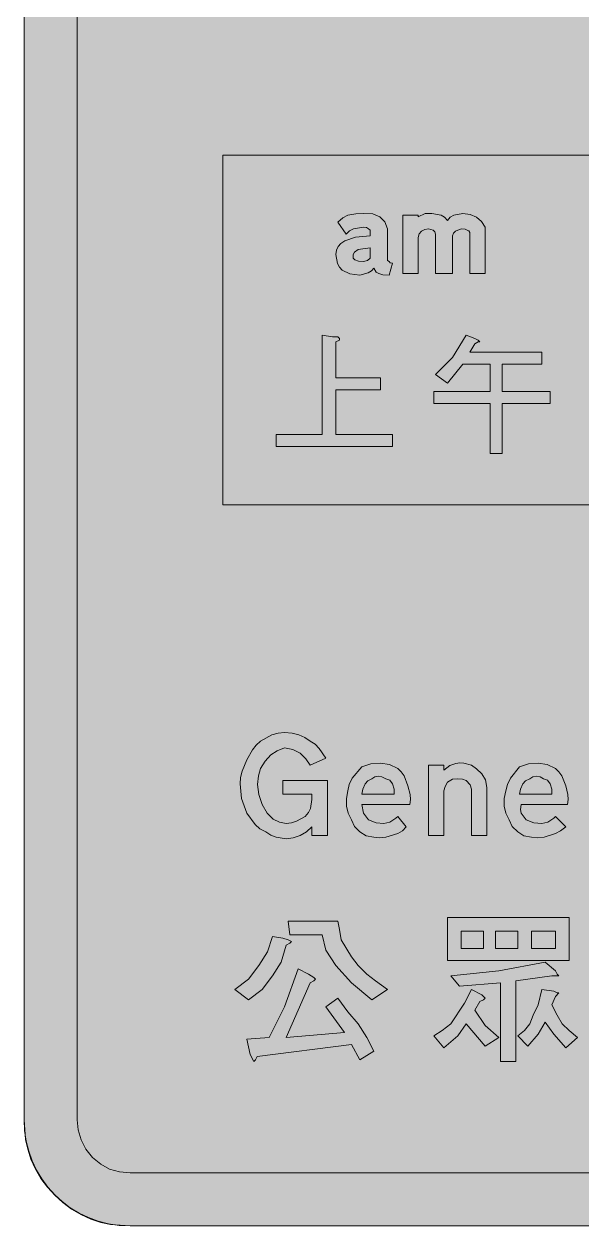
# Model space of a CAD drawing. Header units: metres. Extents: x 145 to 424, y 6 to 266.
# Drawn here: x 145.1 to 203.7, y 6.3 to 132.6 of the extents above; entities that cross this region are included whole.
import ezdxf

# ---------------------------------------------------------------- set-up
doc = ezdxf.new("R2010")
doc.units = ezdxf.units.M
for name, color, linetype, true_color in [('FILL_BLACK_000000', 7, 'Continuous', 0x000000), ('FILL_BLUE_0000FF', 7, 'Continuous', 0x0000ff), ('FILL_WHITE_FFFFFF', 7, 'Continuous', 0xffffff), ('STROKE_BLUE_0000FF', 7, 'Continuous', 0x0000ff)]:
    doc.layers.add(name, color=color, linetype=linetype, true_color=true_color)

msp = doc.modelspace()

# ---------------------------------------------------------------- hatches: boundary and pattern name
at = {"layer": 'FILL_BLACK_000000', "true_color": 0x000000}
h = msp.add_hatch(color=7, dxfattribs=at)
h.dxf.hatch_style = 1
h.paths.add_polyline_path([(181.42, 110.92), (181.26, 111.06), (181.06, 111.22), (180.72, 111.24), (179.69, 111.08), (179.25, 110.86), (178.92, 110.52), (178.02, 111.78), (178.56, 112.21), (179.1, 112.5), (179.91, 112.66), (180.72, 112.68), (181.7, 112.65), (182.45, 112.34), (182.97, 111.79), (183.24, 111.06), (183.24, 107.82), (183.26, 107.73), (183.42, 107.64), (183.53, 107.48), (183.78, 107.46), (183.42, 106.2), (182.75, 106.22), (182.34, 106.38), (182.07, 106.51), (181.8, 106.92), (181.58, 106.66), (181.22, 106.43), (180.36, 106.2), (179.28, 106.34), (178.49, 106.74), (178.21, 107.04), (178.01, 107.42), (177.84, 108.36), (177.9, 108.81), (178.07, 109.2), (178.36, 109.54), (178.76, 109.82), (179.89, 110.21), (181.44, 110.34), (181.44, 110.52), (181.42, 110.92)])
h.paths.add_polyline_path([(179.82, 107.82), (180.2, 107.66), (180.72, 107.64), (181.15, 107.75), (181.44, 108), (181.44, 109.08), (180.18, 108.9), (179.78, 108.63), (179.64, 108.36), (179.64, 108), (179.82, 107.82)], flags=16)
h = msp.add_hatch(color=7, dxfattribs=at)
h.dxf.hatch_style = 1
h.paths.add_polyline_path([(190.17, 110.6), (190.08, 110.34), (190.08, 106.38), (188.28, 106.38), (188.28, 110.52), (188.22, 110.76), (188.06, 110.92), (187.56, 111.06), (187.16, 111), (186.82, 110.81), (186.57, 110.53), (186.48, 110.16), (186.48, 106.38), (184.86, 106.38), (184.86, 112.5), (186.48, 112.5), (186.48, 112.32), (187.2, 112.68), (187.92, 112.68), (188.87, 112.52), (189.24, 112.3), (189.54, 111.96), (189.84, 112.3), (190.22, 112.52), (191.16, 112.68), (191.93, 112.58), (192.6, 112.3), (193.13, 111.84), (193.5, 111.24), (193.5, 111.13), (193.5, 111.06), (193.5, 110.88), (193.5, 106.38), (191.88, 106.38), (191.88, 110.52), (191.88, 110.7), (191.79, 110.86), (191.7, 110.88), (191.41, 111.04), (190.98, 111.06), (190.4, 110.83), (190.17, 110.6)])
h = msp.add_hatch(color=7, dxfattribs=at)
h.dxf.hatch_style = 1
h.paths.add_polyline_path([(178.02, 99.72), (178.2, 99.54), (178.2, 99.36), (177.84, 99.18), (177.84, 95.4), (182.52, 95.4), (182.52, 94.14), (177.84, 94.14), (177.84, 89.46), (183.78, 89.46), (183.78, 88.2), (171.54, 88.2), (171.54, 89.46), (176.4, 89.46), (176.4, 99.9), (177.48, 99.72), (178.02, 99.72)])
h = msp.add_hatch(color=7, dxfattribs=at)
h.dxf.hatch_style = 1
h.paths.add_polyline_path([(190.08, 97.56), (191.52, 99.9), (192.42, 99.54), (192.78, 99.36), (192.96, 99.18), (192.78, 99.18), (192.42, 99), (191.88, 98.1), (199.44, 98.1), (199.44, 96.84), (195.3, 96.84), (195.3, 93.96), (200.34, 93.96), (200.34, 92.7), (195.3, 92.7), (195.3, 87.48), (194.04, 87.48), (194.04, 92.7), (188.1, 92.7), (188.1, 93.96), (194.04, 93.96), (194.04, 96.84), (191.16, 96.84), (189.54, 94.86), (188.28, 95.76), (190.08, 97.56)])
at = {"layer": 'FILL_BLUE_0000FF', "true_color": 0x0000ff}
h = msp.add_hatch(color=7, dxfattribs=at)
h.dxf.hatch_style = 1
h.paths.add_polyline_path([(155.09, 11.98), (154.06, 12.28), (153.13, 12.79), (152.28, 13.5), (151.57, 14.37), (151.07, 15.34), (150.76, 16.39), (150.66, 17.46), (150.66, 254.52), (150.71, 255.6), (151.02, 256.68), (151.22, 257.19), (151.52, 257.65), (152.28, 258.48), (153.15, 259.26), (154.13, 259.76), (155.17, 260.02), (156.24, 260.1), (413.28, 260.1), (414.35, 260.02), (415.4, 259.76), (416.37, 259.26), (417.24, 258.48), (417.95, 257.61), (418.46, 256.63), (418.76, 255.59), (418.86, 254.52), (418.86, 17.46), (418.75, 16.38), (418.5, 15.3), (417.94, 14.4), (417.24, 13.5), (416.32, 12.73), (415.26, 12.24), (414.82, 12.03), (414.34, 11.92), (413.28, 11.88), (156.24, 11.88), (155.09, 11.98)])
at = {"layer": 'FILL_WHITE_FFFFFF', "true_color": 0xffffff}
h = msp.add_hatch(color=7, dxfattribs=at)
h.dxf.hatch_style = 1
h.paths.add_polyline_path([(156.24, 6.3), (154.17, 6.46), (153.15, 6.68), (152.1, 7.02), (151.05, 7.49), (150.08, 8.08), (149.16, 8.77), (148.32, 9.54), (147.55, 10.38), (146.86, 11.3), (146.27, 12.27), (145.8, 13.32), (145.46, 14.37), (145.24, 15.39), (145.08, 17.46), (145.08, 254.52), (145.24, 256.59), (145.46, 257.61), (145.8, 258.66), (146.27, 259.71), (146.86, 260.69), (147.55, 261.6), (148.32, 262.44), (149.16, 263.21), (150.08, 263.9), (151.05, 264.49), (152.1, 264.96), (153.15, 265.3), (154.17, 265.52), (156.24, 265.68), (413.28, 265.68), (415.28, 265.52), (416.34, 265.3), (417.42, 264.96), (418.47, 264.49), (419.45, 263.9), (420.36, 263.21), (421.2, 262.44), (421.97, 261.6), (422.66, 260.69), (423.25, 259.71), (423.72, 258.66), (424.06, 257.61), (424.28, 256.59), (424.44, 254.52), (424.44, 17.46), (424.39, 16.33), (424.24, 15.24), (423.98, 14.18), (423.63, 13.16), (423.17, 12.19), (422.62, 11.26), (421.96, 10.37), (421.2, 9.54), (420.37, 8.78), (419.48, 8.12), (418.55, 7.57), (417.58, 7.11), (416.56, 6.76), (415.5, 6.5), (414.41, 6.35), (413.28, 6.3), (156.24, 6.3)])
h = msp.add_hatch(color=7, dxfattribs=at)
h.dxf.hatch_style = 1
h.paths.add_polyline_path([(287.46, 118.8), (287.46, 82.08), (165.96, 82.08), (165.96, 118.8), (287.46, 118.8)])
h = msp.add_hatch(color=7, dxfattribs=at)
h.dxf.hatch_style = 1
h.paths.add_polyline_path([(174.67, 55.38), (174.06, 55.96), (173.32, 56.37), (172.44, 56.52), (171.65, 56.23), (171, 55.8), (170.39, 55.15), (169.92, 54.36), (169.7, 53.59), (169.61, 52.67), (169.72, 51.65), (170.1, 50.58), (170.6, 49.66), (171.23, 49.05), (171.92, 48.71), (172.62, 48.6), (173.16, 48.66), (173.68, 48.82), (174.6, 49.32), (174.94, 49.73), (175.16, 50.15), (175.32, 51.12), (175.32, 51.66), (172.26, 51.66), (172.26, 53.1), (176.94, 53.1), (176.94, 47.34), (175.32, 47.34), (175.32, 48.24), (174.76, 47.72), (174.06, 47.34), (173.34, 47.09), (172.62, 46.98), (171.54, 47.14), (171, 47.36), (170.46, 47.7), (169.85, 48.03), (169.34, 48.49), (168.48, 49.68), (167.92, 51.21), (167.76, 52.74), (167.82, 53.41), (167.99, 54.07), (168.48, 55.26), (169.07, 56.32), (169.44, 56.8), (169.92, 57.24), (171.11, 57.89), (171.77, 58.08), (172.44, 58.14), (173.22, 58.08), (173.93, 57.89), (174.57, 57.61), (175.14, 57.24), (175.65, 56.91), (176.09, 56.47), (176.76, 55.44), (175.14, 54.72), (174.67, 55.38)])
h = msp.add_hatch(color=7, dxfattribs=at)
h.dxf.hatch_style = 1
h.paths.add_polyline_path([(180.36, 47.7), (179.78, 48.26), (179.46, 48.96), (179.13, 49.67), (178.94, 50.42), (178.93, 51.21), (179.1, 52.02), (179.22, 52.69), (179.55, 53.35), (180.54, 54.54), (181.51, 54.84), (182.5, 54.92), (183.45, 54.77), (184.32, 54.36), (184.69, 54.03), (185, 53.59), (185.4, 52.56), (185.63, 51.64), (185.65, 51.12), (185.58, 50.58), (180.54, 50.58), (180.72, 49.68), (181.26, 48.96), (182.07, 48.64), (182.88, 48.6), (183.51, 48.73), (184.14, 49.14), (184.32, 49.32), (185.22, 48.24), (184.84, 47.81), (184.32, 47.52), (183.06, 47.14), (182.45, 47.09), (181.8, 47.16), (181.01, 47.29), (180.36, 47.7)])
h.paths.add_polyline_path([(183.94, 52.2), (183.78, 52.74), (183.49, 53.14), (183.06, 53.28), (182.66, 53.48), (182.27, 53.55), (181.92, 53.48), (181.62, 53.28), (181.19, 53.08), (180.9, 52.74), (180.65, 52.2), (180.54, 51.66), (183.96, 51.66), (183.94, 52.2)], flags=16)
h = msp.add_hatch(color=7, dxfattribs=at)
h.dxf.hatch_style = 1
h.paths.add_polyline_path([(190.08, 53.23), (189.54, 52.92), (189.29, 52.47), (189.18, 52.02), (189.18, 47.34), (187.56, 47.34), (187.56, 54.72), (189.18, 54.72), (189.18, 54.18), (189.81, 54.67), (190.44, 54.9), (190.85, 54.97), (191.25, 54.94), (192.06, 54.72), (192.6, 54.34), (193.14, 53.82), (193.55, 53.17), (193.68, 52.38), (193.68, 47.34), (192.06, 47.34), (192.06, 52.2), (191.93, 52.65), (191.52, 53.1), (191.14, 53.26), (190.62, 53.28), (190.08, 53.23)])
h = msp.add_hatch(color=7, dxfattribs=at)
h.dxf.hatch_style = 1
h.paths.add_polyline_path([(196.92, 47.7), (196.34, 48.26), (196.02, 48.96), (195.69, 49.67), (195.5, 50.42), (195.49, 51.21), (195.66, 52.02), (195.86, 52.69), (196.18, 53.35), (197.1, 54.54), (198.07, 54.84), (199.06, 54.92), (200.01, 54.77), (200.88, 54.36), (201.25, 54.03), (201.56, 53.59), (201.96, 52.56), (202.19, 51.64), (202.21, 51.12), (202.14, 50.58), (197.28, 50.58), (197.21, 50.06), (197.28, 49.68), (197.82, 48.96), (198.63, 48.64), (199.44, 48.6), (200.07, 48.73), (200.7, 49.14), (200.88, 49.32), (201.96, 48.24), (201.42, 47.81), (200.88, 47.52), (199.69, 47.14), (199.03, 47.09), (198.36, 47.16), (197.57, 47.29), (196.92, 47.7)])
h.paths.add_polyline_path([(200.5, 52.2), (200.34, 52.74), (200.05, 53.14), (199.62, 53.28), (199.29, 53.48), (198.9, 53.55), (198.51, 53.48), (198.18, 53.28), (197.75, 53.08), (197.46, 52.74), (197.21, 52.2), (197.1, 51.66), (200.52, 51.66), (200.5, 52.2)], flags=16)
h = msp.add_hatch(color=7, dxfattribs=at)
h.dxf.hatch_style = 1
h.paths.add_polyline_path([(178.02, 38.34), (178.2, 37.44), (178.38, 36.36), (179.46, 34.56), (180.18, 33.66), (181.08, 32.76), (181.98, 32.04), (183.24, 31.14), (181.62, 30.06), (179.46, 31.86), (177.84, 33.66), (176.76, 35.28), (176.4, 36.9), (172.98, 36.9), (172.8, 38.34), (178.02, 38.34)])
h = msp.add_hatch(color=7, dxfattribs=at)
h.dxf.hatch_style = 1
h.paths.add_polyline_path([(189.54, 38.7), (202.32, 38.7), (202.32, 34.2), (189.54, 34.2), (189.54, 38.7)])
h.paths.add_polyline_path([(190.98, 35.46), (193.32, 35.46), (193.32, 37.26), (190.98, 37.26), (190.98, 35.46)], flags=16)
h.paths.add_polyline_path([(194.58, 37.26), (194.58, 35.46), (196.92, 35.46), (196.92, 37.26), (194.58, 37.26)], flags=16)
h.paths.add_polyline_path([(200.88, 37.26), (198.36, 37.26), (198.36, 35.46), (200.88, 35.46), (200.88, 37.26)], flags=16)
h = msp.add_hatch(color=7, dxfattribs=at)
h.dxf.hatch_style = 1
h.paths.add_polyline_path([(172.8, 36.36), (173.16, 36.18), (172.98, 36), (172.62, 35.82), (172.08, 34.02), (171.18, 32.58), (170.1, 31.14), (168.66, 30.06), (167.22, 31.14), (168.66, 32.22), (169.74, 33.66), (170.64, 35.1), (171.18, 36.72), (172.26, 36.54), (172.8, 36.36)])
h = msp.add_hatch(color=7, dxfattribs=at)
h.dxf.hatch_style = 1
h.paths.add_polyline_path([(175.5, 32.4), (175.68, 32.22), (175.5, 32.04), (175.14, 31.86), (172.62, 26.1), (178.74, 26.64), (176.76, 29.34), (178.02, 30.24), (179.1, 28.8), (180.18, 27.54), (181.08, 26.1), (181.8, 24.66), (180.36, 23.76), (179.46, 25.38), (169.56, 24.12), (169.38, 23.76), (169.2, 23.58), (168.84, 24.3), (168.48, 25.92), (170.82, 26.1), (172.44, 29.34), (173.88, 33.3), (174.96, 32.76), (175.5, 32.4)])
h = msp.add_hatch(color=7, dxfattribs=at)
h.dxf.hatch_style = 1
h.paths.add_polyline_path([(194.94, 33.12), (199.8, 34.02), (200.88, 33.12), (201.06, 32.76), (201.24, 32.58), (200.52, 32.58), (196.74, 32.04), (196.74, 23.58), (195.12, 23.58), (195.12, 31.86), (190.8, 31.5), (189.9, 32.58), (194.94, 33.12)])
h = msp.add_hatch(color=7, dxfattribs=at)
h.dxf.hatch_style = 1
h.paths.add_polyline_path([(193.14, 30.6), (193.32, 30.42), (193.5, 30.24), (193.32, 30.06), (192.96, 29.88), (192.42, 28.98), (193.5, 27.36), (194.94, 26.1), (193.5, 25.2), (191.52, 27.54), (190.62, 26.28), (189.18, 25.02), (188.1, 26.28), (189, 26.82), (189.9, 27.54), (191.34, 29.7), (192.06, 31.14), (193.14, 30.6)])
h = msp.add_hatch(color=7, dxfattribs=at)
h.dxf.hatch_style = 1
h.paths.add_polyline_path([(200.7, 30.96), (201.06, 30.78), (201.24, 30.78), (200.88, 30.42), (200.52, 29.52), (201.06, 28.44), (201.6, 27.54), (202.32, 26.82), (203.22, 26.1), (201.96, 25.02), (200.7, 26.46), (199.8, 27.72), (199.08, 26.46), (198, 25.2), (196.92, 26.28), (197.64, 26.82), (198.18, 27.54), (198.54, 28.44), (199.08, 29.52), (199.44, 31.14), (200.7, 30.96)])

# ---------------------------------------------------------------- linework, layer by layer
at = {"layer": 'FILL_BLACK_000000', "lineweight": 0, "true_color": 0x000000}
for points in [[(181.42, 110.92), (181.26, 111.06), (181.06, 111.22), (180.72, 111.24), (179.69, 111.08), (179.25, 110.86), (178.92, 110.52), (178.02, 111.78), (178.56, 112.21), (179.1, 112.5), (179.91, 112.66), (180.72, 112.68), (181.7, 112.65), (182.45, 112.34), (182.97, 111.79), (183.24, 111.06), (183.24, 107.82), (183.26, 107.73), (183.42, 107.64), (183.53, 107.48), (183.78, 107.46), (183.42, 106.2), (182.75, 106.22), (182.34, 106.38), (182.07, 106.51), (181.8, 106.92), (181.58, 106.66), (181.22, 106.43), (180.36, 106.2), (179.28, 106.34), (178.49, 106.74), (178.21, 107.04), (178.01, 107.42), (177.84, 108.36), (177.9, 108.81), (178.07, 109.2), (178.36, 109.54), (178.76, 109.82), (179.89, 110.21), (181.44, 110.34), (181.44, 110.52)], [(190.17, 110.6), (190.08, 110.34), (190.08, 106.38), (188.28, 106.38), (188.28, 110.52), (188.22, 110.76), (188.06, 110.92), (187.56, 111.06), (187.16, 111), (186.82, 110.81), (186.57, 110.53), (186.48, 110.16), (186.48, 106.38), (184.86, 106.38), (184.86, 112.5), (186.48, 112.5), (186.48, 112.32), (187.2, 112.68), (187.92, 112.68), (188.87, 112.52), (189.24, 112.3), (189.54, 111.96), (189.84, 112.3), (190.22, 112.52), (191.16, 112.68), (191.93, 112.58), (192.6, 112.3), (193.13, 111.84), (193.5, 111.24), (193.5, 111.13), (193.5, 111.06), (193.5, 110.88), (193.5, 106.38), (191.88, 106.38), (191.88, 110.52), (191.88, 110.7), (191.79, 110.86), (191.7, 110.88), (191.41, 111.04), (190.98, 111.06), (190.4, 110.83)], [(179.82, 107.82), (180.2, 107.66), (180.72, 107.64), (181.15, 107.75), (181.44, 108), (181.44, 109.08), (180.18, 108.9), (179.78, 108.63), (179.64, 108.36), (179.64, 108)], [(178.02, 99.72), (178.2, 99.54), (178.2, 99.36), (177.84, 99.18), (177.84, 95.4), (182.52, 95.4), (182.52, 94.14), (177.84, 94.14), (177.84, 89.46), (183.78, 89.46), (183.78, 88.2), (171.54, 88.2), (171.54, 89.46), (176.4, 89.46), (176.4, 99.9), (177.48, 99.72)], [(190.08, 97.56), (191.52, 99.9), (192.42, 99.54), (192.78, 99.36), (192.96, 99.18), (192.78, 99.18), (192.42, 99), (191.88, 98.1), (199.44, 98.1), (199.44, 96.84), (195.3, 96.84), (195.3, 93.96), (200.34, 93.96), (200.34, 92.7), (195.3, 92.7), (195.3, 87.48), (194.04, 87.48), (194.04, 92.7), (188.1, 92.7), (188.1, 93.96), (194.04, 93.96), (194.04, 96.84), (191.16, 96.84), (189.54, 94.86), (188.28, 95.76)]]:
    msp.add_lwpolyline(points, close=True, dxfattribs=at)
at = {"layer": 'FILL_BLUE_0000FF', "lineweight": 0, "true_color": 0x0000ff}
msp.add_lwpolyline([(413.28, 11.88), (156.24, 11.88), (155.09, 11.98), (154.06, 12.28), (153.13, 12.79), (152.28, 13.5), (151.57, 14.37), (151.07, 15.34), (150.76, 16.39), (150.66, 17.46), (150.66, 254.52), (150.71, 255.6), (151.02, 256.68), (151.22, 257.19), (151.52, 257.65), (152.28, 258.48), (153.15, 259.26), (154.13, 259.76), (155.17, 260.02), (156.24, 260.1), (413.28, 260.1)], dxfattribs=at)
at = {"layer": 'FILL_WHITE_FFFFFF', "lineweight": 0, "true_color": 0xffffff}
msp.add_lwpolyline([(413.28, 6.3), (156.24, 6.3), (154.17, 6.46), (153.15, 6.68), (152.1, 7.02), (151.05, 7.49), (150.08, 8.08), (149.16, 8.77), (148.32, 9.54), (147.55, 10.38), (146.86, 11.3), (146.27, 12.27), (145.8, 13.32), (145.46, 14.37), (145.24, 15.39), (145.08, 17.46), (145.08, 254.52)], dxfattribs=at)
at = {"layer": 'FILL_WHITE_FFFFFF', "lineweight": 0, "true_color": 0x0000ff}
msp.add_lwpolyline([(287.46, 118.8), (287.46, 82.08), (165.96, 82.08), (165.96, 118.8)], close=True, dxfattribs=at)
at = {"layer": 'FILL_WHITE_FFFFFF', "lineweight": 0, "true_color": 0xffffff}
for points in [[(174.67, 55.38), (174.06, 55.96), (173.32, 56.37), (172.44, 56.52), (171.65, 56.23), (171, 55.8), (170.39, 55.15), (169.92, 54.36), (169.7, 53.59), (169.61, 52.67), (169.72, 51.65), (170.1, 50.58), (170.6, 49.66), (171.23, 49.05), (171.92, 48.71), (172.62, 48.6), (173.16, 48.66), (173.68, 48.82), (174.6, 49.32), (174.94, 49.73), (175.16, 50.15), (175.32, 51.12), (175.32, 51.66), (172.26, 51.66), (172.26, 53.1), (176.94, 53.1), (176.94, 47.34), (175.32, 47.34), (175.32, 48.24), (174.76, 47.72), (174.06, 47.34), (173.34, 47.09), (172.62, 46.98), (171.54, 47.14), (171, 47.36), (170.46, 47.7), (169.85, 48.03), (169.34, 48.49), (168.48, 49.68), (167.92, 51.21), (167.76, 52.74), (167.82, 53.41), (167.99, 54.07), (168.48, 55.26), (169.07, 56.32), (169.44, 56.8), (169.92, 57.24), (171.11, 57.89), (171.77, 58.08), (172.44, 58.14), (173.22, 58.08), (173.93, 57.89), (174.57, 57.61), (175.14, 57.24), (175.65, 56.91), (176.09, 56.47), (176.76, 55.44), (175.14, 54.72)], [(180.36, 47.7), (179.78, 48.26), (179.46, 48.96), (179.13, 49.67), (178.94, 50.42), (178.93, 51.21), (179.1, 52.02), (179.22, 52.69), (179.55, 53.35), (180.54, 54.54), (181.51, 54.84), (182.5, 54.92), (183.45, 54.77), (184.32, 54.36), (184.69, 54.03), (185, 53.59), (185.4, 52.56), (185.63, 51.64), (185.65, 51.12), (185.58, 50.58), (180.54, 50.58), (180.72, 49.68), (181.26, 48.96), (182.07, 48.64), (182.88, 48.6), (183.51, 48.73), (184.14, 49.14), (184.32, 49.32), (185.22, 48.24), (184.84, 47.81), (184.32, 47.52), (183.06, 47.14), (182.45, 47.09), (181.8, 47.16), (181.01, 47.29)], [(190.08, 53.23), (189.54, 52.92), (189.29, 52.47), (189.18, 52.02), (189.18, 47.34), (187.56, 47.34), (187.56, 54.72), (189.18, 54.72), (189.18, 54.18), (189.81, 54.67), (190.44, 54.9), (190.85, 54.97), (191.25, 54.94), (192.06, 54.72), (192.6, 54.34), (193.14, 53.82), (193.55, 53.17), (193.68, 52.38), (193.68, 47.34), (192.06, 47.34), (192.06, 52.2), (191.93, 52.65), (191.52, 53.1), (191.14, 53.26), (190.62, 53.28)], [(196.92, 47.7), (196.34, 48.26), (196.02, 48.96), (195.69, 49.67), (195.5, 50.42), (195.49, 51.21), (195.66, 52.02), (195.86, 52.69), (196.18, 53.35), (197.1, 54.54), (198.07, 54.84), (199.06, 54.92), (200.01, 54.77), (200.88, 54.36), (201.25, 54.03), (201.56, 53.59), (201.96, 52.56), (202.19, 51.64), (202.21, 51.12), (202.14, 50.58), (197.28, 50.58), (197.21, 50.06), (197.28, 49.68), (197.82, 48.96), (198.63, 48.64), (199.44, 48.6), (200.07, 48.73), (200.7, 49.14), (200.88, 49.32), (201.96, 48.24), (201.42, 47.81), (200.88, 47.52), (199.69, 47.14), (199.03, 47.09), (198.36, 47.16), (197.57, 47.29)], [(183.94, 52.2), (183.78, 52.74), (183.49, 53.14), (183.06, 53.28), (182.66, 53.48), (182.27, 53.55), (181.92, 53.48), (181.62, 53.28), (181.19, 53.08), (180.9, 52.74), (180.65, 52.2), (180.54, 51.66), (183.96, 51.66)], [(200.5, 52.2), (200.34, 52.74), (200.05, 53.14), (199.62, 53.28), (199.29, 53.48), (198.9, 53.55), (198.51, 53.48), (198.18, 53.28), (197.75, 53.08), (197.46, 52.74), (197.21, 52.2), (197.1, 51.66), (200.52, 51.66)], [(178.02, 38.34), (178.2, 37.44), (178.38, 36.36), (179.46, 34.56), (180.18, 33.66), (181.08, 32.76), (181.98, 32.04), (183.24, 31.14), (181.62, 30.06), (179.46, 31.86), (177.84, 33.66), (176.76, 35.28), (176.4, 36.9), (172.98, 36.9), (172.8, 38.34)], [(189.54, 38.7), (202.32, 38.7), (202.32, 34.2), (189.54, 34.2)], [(172.8, 36.36), (173.16, 36.18), (172.98, 36), (172.62, 35.82), (172.08, 34.02), (171.18, 32.58), (170.1, 31.14), (168.66, 30.06), (167.22, 31.14), (168.66, 32.22), (169.74, 33.66), (170.64, 35.1), (171.18, 36.72), (172.26, 36.54)], [(190.98, 35.46), (193.32, 35.46), (193.32, 37.26), (190.98, 37.26)], [(194.58, 37.26), (194.58, 35.46), (196.92, 35.46), (196.92, 37.26)], [(200.88, 37.26), (198.36, 37.26), (198.36, 35.46), (200.88, 35.46)], [(175.5, 32.4), (175.68, 32.22), (175.5, 32.04), (175.14, 31.86), (172.62, 26.1), (178.74, 26.64), (176.76, 29.34), (178.02, 30.24), (179.1, 28.8), (180.18, 27.54), (181.08, 26.1), (181.8, 24.66), (180.36, 23.76), (179.46, 25.38), (169.56, 24.12), (169.38, 23.76), (169.2, 23.58), (168.84, 24.3), (168.48, 25.92), (170.82, 26.1), (172.44, 29.34), (173.88, 33.3), (174.96, 32.76)], [(194.94, 33.12), (199.8, 34.02), (200.88, 33.12), (201.06, 32.76), (201.24, 32.58), (200.52, 32.58), (196.74, 32.04), (196.74, 23.58), (195.12, 23.58), (195.12, 31.86), (190.8, 31.5), (189.9, 32.58)], [(193.14, 30.6), (193.32, 30.42), (193.5, 30.24), (193.32, 30.06), (192.96, 29.88), (192.42, 28.98), (193.5, 27.36), (194.94, 26.1), (193.5, 25.2), (191.52, 27.54), (190.62, 26.28), (189.18, 25.02), (188.1, 26.28), (189, 26.82), (189.9, 27.54), (191.34, 29.7), (192.06, 31.14)], [(200.7, 30.96), (201.06, 30.78), (201.24, 30.78), (200.88, 30.42), (200.52, 29.52), (201.06, 28.44), (201.6, 27.54), (202.32, 26.82), (203.22, 26.1), (201.96, 25.02), (200.7, 26.46), (199.8, 27.72), (199.08, 26.46), (198, 25.2), (196.92, 26.28), (197.64, 26.82), (198.18, 27.54), (198.54, 28.44), (199.08, 29.52), (199.44, 31.14)]]:
    msp.add_lwpolyline(points, close=True, dxfattribs=at)
at = {"layer": 'STROKE_BLUE_0000FF', "lineweight": 0, "true_color": 0x0000ff}
for points in [[(145.08, 254.52), (145.08, 17.46)], [(145.08, 17.46), (145.14, 16.33), (145.3, 15.22), (145.57, 14.16), (145.94, 13.13), (146.4, 12.16), (146.95, 11.24), (147.58, 10.38), (148.3, 9.58), (149.08, 8.86), (149.94, 8.22), (150.86, 7.66), (151.84, 7.18), (152.87, 6.81), (153.95, 6.53), (155.08, 6.36), (156.24, 6.3)], [(156.24, 6.3), (413.28, 6.3)]]:
    msp.add_lwpolyline(points, dxfattribs=at)

doc.saveas('drawing.dxf')
